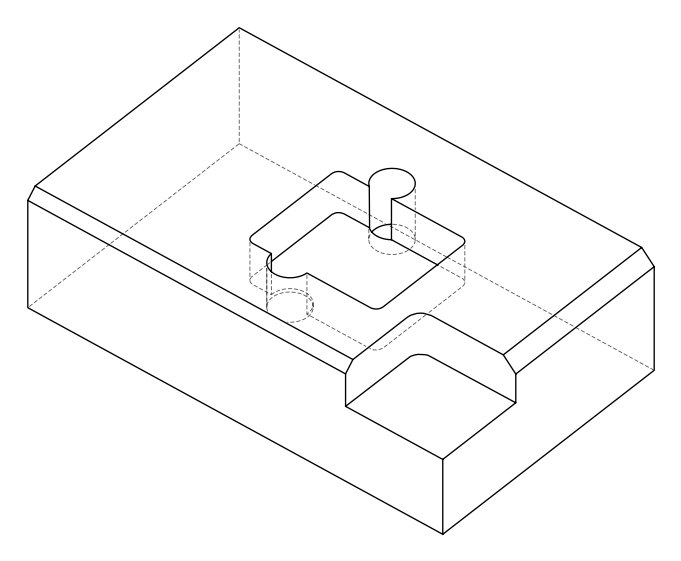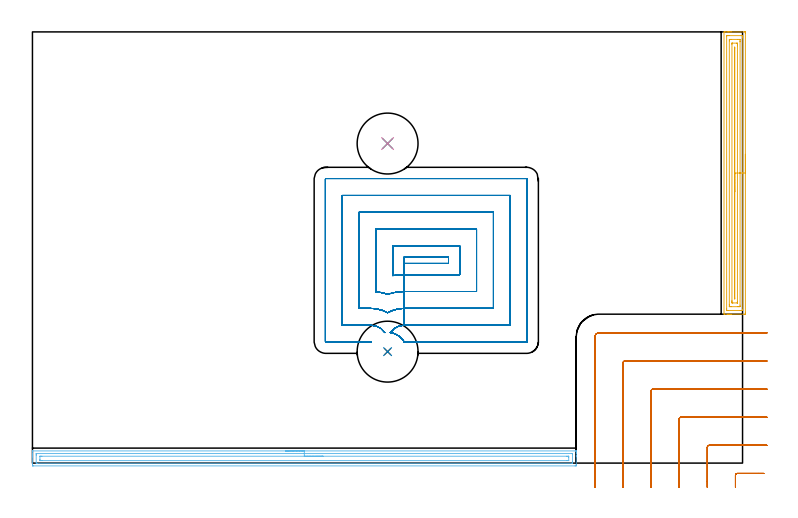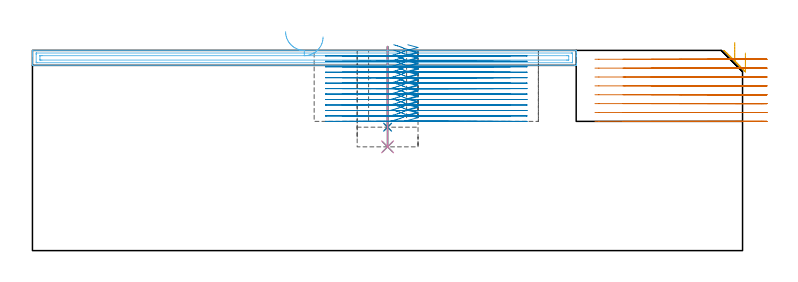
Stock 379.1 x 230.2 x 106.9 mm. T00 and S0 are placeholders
(PLAN: 8 operations, 6 tool changes, 61.9 min)
(1 INDEXABLE_INSERT_DRILL_BLIND_HOLE_FROM_SOLID | STEP1POCKET | NXT0302_013 | 0.17 min | 14097 mm3)
(2 DRILL_TO_ENLARGE_BLIND_HOLE | STEP1POCKET | UGT0301_382 | 0.17 min | 19895 mm3)
(3 INDEXABLE_INSERT_DRILL_BLIND_HOLE_FROM_SOLID_1 | STEP1POCKET_1 | NXT0302_013 | 0.22 min | 17728 mm3)
(4 DRILL_TO_ENLARGE_BLIND_HOLE_1 | STEP1POCKET_1 | UGT0301_382 | 0.22 min | 24968 mm3)
(5 AREA_MILL | FG_CHAMFER_SURFACE | UGT0205_001 | 6.19 min | 10203 mm3)
(6 AREA_MILL_1 | FG_CHAMFER_SURFACE_1 | UGT0205_001 | 7.19 min | 9446 mm3)
(7 MILL_CORNER_NOTCH_RECTANGULAR | CORNER_NOTCH_RECTANGULAR | UGT0201_094 | Follow Part, ap 5, ae 75% | 10.68 min | 265827 mm3)
(8 MILL_RECTANGULAR_POCKET | POCKET_RECTANGULAR_STRAIGHT | NXT0201_011 | Follow Part, ap 3, ae 75% | 37.08 min | 430539 mm3)
(TOOL NXT0302_013 | Index. Insert Drill 21mm [880-D2100L25-05] | D21 PA176 FL105 Z2)
(TOOL UGT0301_382 | Twist Drill Flat Bottom 32.5 mm | D32.5 PA180 FL175 Z2)
(TOOL UGT0205_001 | Chamfer Mill 20 x 3 x 45 deg. | D20 FL50 Z2)
(TOOL UGT0201_094 | End mill 20 mm | D20 FL38 Z4)
(TOOL NXT0201_011 | ENDMILL 12mm [2P460-1200-NA 1630] | D12 FL38 Z6)
(OP 1 INDEXABLE_INSERT_DRILL_BLIND_HOLE_FROM_SOLID)
G17 G21 G94 G90
T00 M6
G54
G17 G0 G90 X189.6 Y59.5 S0 M3
G43 Z116.9 H1
G94 G81 G98 Z65.9 F250. R108.9
G80
M5
M2
(OP 2 DRILL_TO_ENLARGE_BLIND_HOLE)
G17 G21 G94 G90
T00 M6
G54
G17 G0 G90 X189.6 Y59.5 S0 M3
G43 Z116.9 H0
G94 G81 G98 Z65.9 F250. R108.9
G80
M5
M2
(OP 3 INDEXABLE_INSERT_DRILL_BLIND_HOLE_FROM_SOLID_1)
G17 G21 G94 G90
T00 M6
G54
G17 G0 G90 X189.6 Y170.6 S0 M3
G43 Z116.9 H1
G94 G81 G98 Z55.4 F250. R108.9
G80
M5
M2
(OP 4 DRILL_TO_ENLARGE_BLIND_HOLE_1)
G17 G21 G94 G90
T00 M6
G54
G17 G0 G90 X189.6 Y170.6 S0 M3
G43 Z116.9 H0
G94 G81 G98 Z55.4 F250. R108.9
G80
M5
M2
(OP 5 AREA_MILL)
G17 G21 G94 G90
T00 M6
G54
G17 G0 G90 X380.6 Y164.85 S1061 M3
G43 Z116.9 H0
Z105.5
G94 G1 Y164.812 Z104.628 F250.
Y164.698 Z103.764
Y164.509 Z102.912
Y164.247 Z102.08
Y163.913 Z101.274
Y163.51 Z100.5
Y163.042 Z99.764
Y162.51 Z99.072
Y161.921 Z98.429
Y161.278 Z97.84
Y160.586 Z97.309
Y159.85 Z96.84
Y159.076 Z96.437
Y158.27 Z96.103
Y157.438 Z95.841
Y156.587 Z95.652
Y155.722 Z95.538
Y154.85 Z95.5
Y80.535
X380.599 Y80.074 Z95.501
X380.595 Y79.65 Z95.503
X380.591 Y79.51 Z95.506
X380.177 Y79.5 Z95.92
X373.141 Z102.953
X372.516 Z103.581
X372.262 Z103.835
X371.636 Z104.46
X371.382 Z104.714
X370.873 Z105.226
X369.443 Y79.501 Z106.655
X369.206 Y79.51 Z106.893
X369.2 Y79.629 Z106.9
Y230.071
X369.206 Y230.19 Z106.892
X369.445 Y230.2 Z106.654
X370.132 Z105.967
X370.873 Z105.226
X371.382 Z104.714
X371.636 Z104.46
X372.262 Z103.835
X372.516 Z103.581
X373.141 Z102.953
X380.177 Z95.92
X380.492 Y230.197 Z95.604
X380.592 Y230.19 Z95.505
X380.599 Y230.089 Z95.499
X380.6 Y229.626 Z95.5
Y154.85
X379.186 Z96.914
X379.185 Y81.854 Z96.915
X379.184 Y81.66 Z96.916
X379.181 Y81.563 Z96.919
X379.179 Y81.523 Z96.921
X379.117 Y81.51 Z96.983
X378.765 Y81.502 Z97.335
X378.418 Y81.501 Z97.682
X377.888 Y81.5 Z98.212
X371.382 Y81.501 Z104.718
X370.849 Y81.503 Z105.251
X370.692 Y81.51 Z105.408
X370.621 Y81.52 Z105.479
X370.616 Y81.739 Z105.484
X370.615 Y81.854 Z105.485
X370.614 Y82.632 Z105.486
X370.615 Y227.846 Z105.485
X370.616 Y228.04 Z105.484
X370.619 Y228.137 Z105.481
X370.621 Y228.177 Z105.479
X370.683 Y228.19 Z105.417
X371.035 Y228.198 Z105.065
X371.382 Y228.199 Z104.718
X371.912 Y228.2 Z104.188
X378.418 Y228.199 Z97.682
X378.951 Y228.197 Z97.149
X379.108 Y228.19 Z96.992
X379.179 Y228.18 Z96.921
X379.184 Y227.961 Z96.916
X379.185 Y227.846 Z96.915
X379.186 Y227.068 Z96.914
Y154.85
X377.772 Z98.328
X377.771 Y84.29 Z98.329
X377.766 Y83.635 Z98.334
X377.765 Y83.525 Z98.335
X377.663 Y83.509 Z98.437
X377.538 Y83.505 Z98.562
X376.792 Y83.5 Z99.308
X376.659 Z99.441
X373.274 Z102.826
X372.394 Z103.706
X372.262 Y83.502 Z103.838
X372.129 Y83.506 Z103.971
X372.045 Y83.51 Z104.055
X372.035 Y83.558 Z104.065
X372.033 Y83.635 Z104.067
X372.03 Y83.869 Z104.07
X372.029 Y84.525 Z104.071
X372.028 Y84.761 Z104.072
X372.029 Y225.41 Z104.071
X372.034 Y226.065 Z104.066
X372.035 Y226.175 Z104.065
X372.137 Y226.191 Z103.963
X372.262 Y226.195 Z103.838
X373.008 Y226.2 Z103.092
X373.141 Z102.959
X376.526 Z99.574
X377.406 Z98.694
X377.538 Y226.198 Z98.562
X377.671 Y226.194 Z98.429
X377.755 Y226.19 Z98.345
X377.765 Y226.142 Z98.335
X377.767 Y226.065 Z98.333
X377.77 Y225.831 Z98.33
X377.771 Y225.175 Z98.329
Y224.939
X377.772 Y154.85 Z98.328
X376.357 Z99.743
Y86.305
X376.354 Y85.724 Z99.746
X376.35 Y85.527 Z99.75
X376.346 Y85.509 Z99.754
X376.326 Y85.506 Z99.774
X376.276 Y85.503 Z99.824
X376.177 Y85.501 Z99.923
X373.936 Y85.5 Z102.164
X373.608 Y85.506 Z102.492
X373.451 Y85.51 Z102.649
X373.449 Y85.6 Z102.651
X373.444 Y85.998 Z102.656
X373.443 Y86.305 Z102.657
Y86.89
Y223.395
X373.446 Y223.976 Z102.654
X373.45 Y224.173 Z102.65
X373.454 Y224.191 Z102.646
X373.474 Y224.194 Z102.626
X373.523 Y224.197 Z102.577
X373.623 Y224.199 Z102.477
X375.864 Y224.2 Z100.236
X376.191 Y224.194 Z99.909
X376.349 Y224.19 Z99.751
X376.351 Y224.1 Z99.749
X376.356 Y223.702 Z99.744
X376.357 Y223.395 Z99.743
Y222.81
Y154.85
X374.943 Z101.157
X374.942 Y88.086 Z101.158
X374.941 Y88.044 Z101.159
X374.9 Y87.589 Z101.2
X374.86 Y88.086 Z101.24
X374.858 Y88.128 Z101.242
Y221.614
X374.859 Y221.656 Z101.241
X374.9 Y222.111 Z101.2
X374.94 Y221.614 Z101.16
X374.942 Y221.572 Z101.158
X374.943 Y154.85 Z101.157
Y153.978 Z101.195
Y153.114 Z101.309
Y152.262 Z101.498
Y151.43 Z101.76
Y150.624 Z102.094
Y149.85 Z102.497
Y149.114 Z102.965
Y148.422 Z103.496
Y147.779 Z104.086
Y147.19 Z104.729
Y146.658 Z105.421
Y146.19 Z106.157
Y145.787 Z106.931
Y145.453 Z107.737
Y145.191 Z108.569
Y145.002 Z109.42
Y144.888 Z110.285
Y144.85 Z111.157
G0 Z116.9
M5
M2
(OP 6 AREA_MILL_1)
G17 G21 G94 G90
T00 M6
G54
G17 G0 G90 X135.15 Y6.5 S1061 M3
G43 Z116.9 H0
G94 G1 X135.188 Z116.028 F250.
X135.302 Z115.163
X135.491 Z114.312
X135.753 Z113.48
X136.087 Z112.674
X136.49 Z111.9
X136.958 Z111.164
X137.49 Z110.472
X138.079 Z109.829
X138.722 Z109.239
X139.414 Z108.708
X140.15 Z108.24
X140.924 Z107.837
X141.73 Z107.503
X142.562 Z107.241
X143.414 Z107.052
X144.278 Z106.938
X145.15 Z106.9
X290.147
X290.29 Y6.505 Z106.895
X290.292 Y6.491 Z106.882
X290.3 Y6.17 Z106.57
Y5.768 Z106.168
Y5.148 Z105.543
Y3.955 Z104.352
Y3.383 Z103.777
Y-0.745 Z99.652
X290.297 Y-1.031 Z99.366
X290.291 Y-1.492 Z98.906
X290.166 Y-1.495 Z98.903
X289.697 Y-1.5 Z98.9
X0.603 Y-1.499 Z98.901
X0.134 Y-1.495 Z98.903
X0.009 Y-1.491 Z98.906
X0. Y-1.031 Z99.366
Y3.383 Z103.777
Y3.955 Z104.352
Y4.265 Z104.662
Y4.838 Z105.234
Y5.148 Z105.543
Y6.171 Z106.57
X0.008 Y6.491 Z106.882
X0.01 Y6.505 Z106.895
X0.153 Y6.5 Z106.9
X145.15
Y5.086 Z105.486
X287.913 Y5.085 Z105.485
X287.977
X288.287 Y5.079 Z105.479
X288.292 Y4.979 Z105.379
X288.298 Y4.766 Z105.166
X288.3 Y0.735 Z101.135
X288.299 Y0.352 Z100.752
X288.292 Y-0.032 Z100.368
X288.29 Y-0.078 Z100.322
X288.274 Y-0.08 Z100.32
X288.223 Y-0.083 Z100.317
X288.12 Y-0.085 Z100.315
X2.387
X2.323
X2.013 Y-0.079 Z100.321
X2.008 Y0.021 Z100.421
X2.001 Y0.234 Z100.634
X2. Y4.265 Z104.665
X2.001 Y4.648 Z105.048
X2.008 Y5.032 Z105.432
X2.01 Y5.077 Z105.477
X2.026 Y5.08 Z105.48
X2.077 Y5.083 Z105.483
X2.18 Y5.085 Z105.485
X145.15 Y5.086 Z105.486
Y3.671 Z104.071
X285.236
X285.837 Y3.67 Z104.07
X286.128 Y3.668 Z104.068
X286.224 Y3.664 Z104.064
X286.29 Y3.66 Z104.06
X286.294 Y3.553 Z103.953
X286.298 Y3.383 Z103.783
X286.3 Y3.213 Z103.613
X286.299 Y1.448 Z101.848
X286.296 Y1.391 Z101.791
X286.29 Y1.347 Z101.747
X286.285 Y1.335 Z101.735
X286.273 Y1.334 Z101.734
X286.128 Y1.331 Z101.731
X285.528 Y1.329 Z101.729
X285.236 Y1.328 Z101.728
X5.064 Y1.329 Z101.729
X4.463 Y1.33 Z101.73
X4.172 Y1.332 Z101.732
X4.076 Y1.336 Z101.736
X4.01 Y1.34 Z101.74
X4.006 Y1.447 Z101.847
X4.002 Y1.617 Z102.017
X4. Y1.787 Z102.187
X4.001 Y3.552 Z103.952
X4.004 Y3.609 Z104.009
X4.01 Y3.653 Z104.053
X4.015 Y3.665 Z104.065
X4.027 Y3.666 Z104.066
X4.172 Y3.669 Z104.069
X4.773 Y3.671 Z104.071
X5.064
X145.15
X146.022 Z104.11
X146.886 Z104.223
X147.738 Z104.412
X148.57 Z104.675
X149.376 Z105.008
X150.15 Z105.411
X150.886 Z105.88
X151.578 Z106.411
X152.221 Z107.
X152.81 Z107.644
X153.342 Z108.336
X153.81 Z109.071
X154.213 Z109.845
X154.547 Z110.651
X154.809 Z111.483
X154.998 Z112.335
X155.112 Z113.2
X155.15 Z114.071
G0 Z116.9
M5
M2
(OP 7 MILL_CORNER_NOTCH_RECTANGULAR)
G17 G21 G94 G90
T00 M6
G54
G17 G0 G90 X390.452 Y-5.5 S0 M3
G43 Z116.9 H0
Z102.162
G94 G1 X387.452 F250.
X376.294 F500.
G3 X375.3 Y-6.494 R1.
G1 Y-10.
Y-13. F250.
G0 Z116.9
X392.1 Y9.5
Z102.162
G1 X389.1
X361.294 F500.
G3 X360.3 Y8.506 R1.
G1 Y-10.
Y-13. F250.
G0 Z116.9
X392.1 Y24.5
Z102.162
G1 X389.1
X346.295 F500.
G3 X345.3 Y23.505 R1.
G1 Y-10.
Y-13. F250.
G0 Z116.9
X392.1 Y39.5
Z102.162
G1 X389.1
X331.295 F500.
G3 X330.3 Y38.505 R1.
G1 Y-10.
Y-13. F250.
G0 Z116.9
X392.1 Y54.5
Z102.162
G1 X389.1
X316.295 F500.
G3 X315.3 Y53.505 R1.
G1 Y-10.
Y-13. F250.
G0 Z116.9
X392.1 Y69.5
Z102.162
G1 X389.1
X302.4 F500.
G3 X300.3 Y67.4 R2.1
G1 Y-10.
Y-13. F250.
G0 Z116.9
X390.452 Y-5.5
Z97.425
G1 X387.452
X376.294 F500.
G3 X375.3 Y-6.494 R1.
G1 Y-10.
Y-13. F250.
G0 Z116.9
X392.1 Y9.5
Z97.425
G1 X389.1
X361.294 F500.
G3 X360.3 Y8.506 R1.
G1 Y-10.
Y-13. F250.
G0 Z116.9
X392.1 Y24.5
Z97.425
G1 X389.1
X346.295 F500.
G3 X345.3 Y23.505 R1.
G1 Y-10.
Y-13. F250.
G0 Z116.9
X392.1 Y39.5
Z97.425
G1 X389.1
X331.295 F500.
G3 X330.3 Y38.505 R1.
G1 Y-10.
Y-13. F250.
G0 Z116.9
X392.1 Y54.5
Z97.425
G1 X389.1
X316.295 F500.
G3 X315.3 Y53.505 R1.
G1 Y-10.
Y-13. F250.
G0 Z116.9
X392.1 Y69.5
Z97.425
G1 X389.1
X302.4 F500.
G3 X300.3 Y67.4 R2.1
G1 Y-10.
Y-13. F250.
G0 Z116.9
X390.452 Y-5.5
Z92.687
G1 X387.452
X376.294 F500.
G3 X375.3 Y-6.494 R1.
G1 Y-10.
Y-13. F250.
G0 Z116.9
X392.1 Y9.5
Z92.687
G1 X389.1
X361.294 F500.
G3 X360.3 Y8.506 R1.
G1 Y-10.
Y-13. F250.
G0 Z116.9
X392.1 Y24.5
Z92.687
G1 X389.1
X346.295 F500.
G3 X345.3 Y23.505 R1.
G1 Y-10.
Y-13. F250.
G0 Z116.9
X392.1 Y39.5
Z92.687
G1 X389.1
X331.295 F500.
G3 X330.3 Y38.505 R1.
G1 Y-10.
Y-13. F250.
G0 Z116.9
X392.1 Y54.5
Z92.687
G1 X389.1
X316.295 F500.
G3 X315.3 Y53.505 R1.
G1 Y-10.
Y-13. F250.
G0 Z116.9
X392.1 Y69.5
Z92.687
G1 X389.1
X302.4 F500.
G3 X300.3 Y67.4 R2.1
G1 Y-10.
Y-13. F250.
G0 Z116.9
X390.452 Y-5.5
Z87.95
G1 X387.452
X376.294 F500.
G3 X375.3 Y-6.494 R1.
G1 Y-10.
Y-13. F250.
G0 Z116.9
X392.1 Y9.5
Z87.95
G1 X389.1
X361.294 F500.
G3 X360.3 Y8.506 R1.
G1 Y-10.
Y-13. F250.
G0 Z116.9
X392.1 Y24.5
Z87.95
G1 X389.1
X346.295 F500.
G3 X345.3 Y23.505 R1.
G1 Y-10.
Y-13. F250.
G0 Z116.9
X392.1 Y39.5
Z87.95
G1 X389.1
X331.295 F500.
G3 X330.3 Y38.505 R1.
G1 Y-10.
Y-13. F250.
G0 Z116.9
X392.1 Y54.5
Z87.95
G1 X389.1
X316.295 F500.
G3 X315.3 Y53.505 R1.
G1 Y-10.
Y-13. F250.
G0 Z116.9
X392.1 Y69.5
Z87.95
G1 X389.1
X302.4 F500.
G3 X300.3 Y67.4 R2.1
G1 Y-10.
Y-13. F250.
G0 Z116.9
X390.452 Y-5.5
Z83.212
G1 X387.452
X376.294 F500.
G3 X375.3 Y-6.494 R1.
G1 Y-10.
Y-13. F250.
G0 Z116.9
X392.1 Y9.5
Z83.212
G1 X389.1
X361.294 F500.
G3 X360.3 Y8.506 R1.
G1 Y-10.
Y-13. F250.
G0 Z116.9
X392.1 Y24.5
Z83.212
G1 X389.1
X346.295 F500.
G3 X345.3 Y23.505 R1.
G1 Y-10.
Y-13. F250.
G0 Z116.9
X392.1 Y39.5
Z83.212
G1 X389.1
X331.295 F500.
G3 X330.3 Y38.505 R1.
G1 Y-10.
Y-13. F250.
G0 Z116.9
X392.1 Y54.5
Z83.212
G1 X389.1
X316.295 F500.
G3 X315.3 Y53.505 R1.
G1 Y-10.
Y-13. F250.
G0 Z116.9
X392.1 Y69.5
Z83.212
G1 X389.1
X302.4 F500.
G3 X300.3 Y67.4 R2.1
G1 Y-10.
Y-13. F250.
G0 Z116.9
X390.452 Y-5.5
Z78.475
G1 X387.452
X376.294 F500.
G3 X375.3 Y-6.494 R1.
G1 Y-10.
Y-13. F250.
G0 Z116.9
X392.1 Y9.5
Z78.475
G1 X389.1
X361.294 F500.
G3 X360.3 Y8.506 R1.
G1 Y-10.
Y-13. F250.
G0 Z116.9
X392.1 Y24.5
Z78.475
G1 X389.1
X346.295 F500.
G3 X345.3 Y23.505 R1.
G1 Y-10.
Y-13. F250.
G0 Z116.9
X392.1 Y39.5
Z78.475
G1 X389.1
X331.295 F500.
G3 X330.3 Y38.505 R1.
G1 Y-10.
Y-13. F250.
G0 Z116.9
X392.1 Y54.5
Z78.475
G1 X389.1
X316.295 F500.
G3 X315.3 Y53.505 R1.
G1 Y-10.
Y-13. F250.
G0 Z116.9
X392.1 Y69.5
Z78.475
G1 X389.1
X302.4 F500.
G3 X300.3 Y67.4 R2.1
G1 Y-10.
Y-13. F250.
G0 Z116.9
X390.452 Y-5.5
Z73.737
G1 X387.452
X376.294 F500.
G3 X375.3 Y-6.494 R1.
G1 Y-10.
Y-13. F250.
G0 Z116.9
X392.1 Y9.5
Z73.737
G1 X389.1
X361.294 F500.
G3 X360.3 Y8.506 R1.
G1 Y-10.
Y-13. F250.
G0 Z116.9
X392.1 Y24.5
Z73.737
G1 X389.1
X346.295 F500.
G3 X345.3 Y23.505 R1.
G1 Y-10.
Y-13. F250.
G0 Z116.9
X392.1 Y39.5
Z73.737
G1 X389.1
X331.295 F500.
G3 X330.3 Y38.505 R1.
G1 Y-10.
Y-13. F250.
G0 Z116.9
X392.1 Y54.5
Z73.737
G1 X389.1
X316.295 F500.
G3 X315.3 Y53.505 R1.
G1 Y-10.
Y-13. F250.
G0 Z116.9
X392.1 Y69.5
Z73.737
G1 X389.1
X302.4 F500.
G3 X300.3 Y67.4 R2.1
G1 Y-10.
Y-13. F250.
G0 Z116.9
X390.452 Y-5.5
Z69.
G1 X387.452
X376.294 F500.
G3 X375.3 Y-6.494 R1.
G1 Y-10.
Y-13. F250.
G0 Z116.9
X392.1 Y9.5
Z69.
G1 X389.1
X361.294 F500.
G3 X360.3 Y8.506 R1.
G1 Y-10.
Y-13. F250.
G0 Z116.9
X392.1 Y24.5
Z69.
G1 X389.1
X346.295 F500.
G3 X345.3 Y23.505 R1.
G1 Y-10.
Y-13. F250.
G0 Z116.9
X392.1 Y39.5
Z69.
G1 X389.1
X331.295 F500.
G3 X330.3 Y38.505 R1.
G1 Y-10.
Y-13. F250.
G0 Z116.9
X392.1 Y54.5
Z69.
G1 X389.1
X316.295 F500.
G3 X315.3 Y53.505 R1.
G1 Y-10.
Y-13. F250.
G0 Z116.9
X392.1 Y69.5
Z69.
G1 X389.1
X302.4 F500.
G3 X300.3 Y67.4 R2.1
G1 Y-10.
Y-13. F250.
G0 Z116.9
M5
M2
(OP 8 MILL_RECTANGULAR_POCKET)
G17 G21 G94 G90
T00 M6
G54
G17 G0 G90 X200.397 Y64.6 S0 M3
G43 Z116.9 H1
Z109.9
G94 G1 X205.821 Z108.447 F250.
X198.49 Z106.482
X198.264 Y64.993 Z106.361
X197.561 Y65.968 Z106.039
X196.749 Y66.854 Z105.716
X195.839 Y67.64 Z105.394
X194.843 Y68.314 Z105.072
X193.776 Y68.866 Z104.75
X192.651 Y69.291 Z104.428
X191.484 Y69.58 Z104.106
X191.036 Y69.644 Z103.985
G2 X198.49 Y73.6 R9. F500.
G1 X198.483 Y106.6
X222.1
Y109.9
X198.4
Y106.6
X198.483
X198.49 Y100.6
X228.1
Y115.9
X192.4
Y100.081
G2 X198.49 Y100.6 R36.
G1 Y91.6
X237.1
Y124.9
X183.4
Y91.466
G2 X189.602 Y90.095 R27.
X198.49 Y91.6 R27.
G1 Y82.6
X246.1
Y133.9
X174.4
Y82.6
X180.715
G2 X189.602 Y80.253 R18.
X198.49 Y82.6 R18.
G1 Y73.6
X255.1
Y142.9
X165.4
Y73.6
X180.715
G2 X188.168 Y69.645 R9.
G0 X192.889 Y69.206 Z109.9
G1 X193.862 Y68.828 Z109.62 F250.
X194.908 Y68.275 Z109.303
X195.884 Y67.605 Z108.986
X196.776 Y66.828 Z108.669
X197.573 Y65.953 Z108.352
X198.264 Y64.993 Z108.035
X198.49 Y64.6 Z107.913
X205.821 Z105.949
X198.49 Z103.985
X263.8 F500.
G3 X264.1 Y64.9 R0.3
G1 Y151.6
G3 X263.8 Y151.9 R0.3
G1 X156.7
G3 X156.4 Y151.6 R0.3
G1 Y64.9
G3 X156.7 Y64.6 R0.3
G1 X180.715
G0 X200.397 Z106.985
G1 X205.821 Z105.531 F250.
X198.49 Z103.567
X198.264 Y64.993 Z103.445
X197.561 Y65.968 Z103.123
X196.749 Y66.854 Z102.801
X195.839 Y67.64 Z102.479
X194.843 Y68.314 Z102.157
X193.776 Y68.866 Z101.835
X192.651 Y69.291 Z101.513
X191.484 Y69.58 Z101.191
X191.036 Y69.644 Z101.069
G2 X198.49 Y73.6 R9. F500.
G1 X198.483 Y106.6
X222.1
Y109.9
X198.4
Y106.6
X198.483
X198.49 Y100.6
X228.1
Y115.9
X192.4
Y100.081
G2 X198.49 Y100.6 R36.
G1 Y91.6
X237.1
Y124.9
X183.4
Y91.466
G2 X189.602 Y90.095 R27.
X198.49 Y91.6 R27.
G1 Y82.6
X246.1
Y133.9
X174.4
Y82.6
X180.715
G2 X189.602 Y80.253 R18.
X198.49 Y82.6 R18.
G1 Y73.6
X255.1
Y142.9
X165.4
Y73.6
X180.715
G2 X188.168 Y69.645 R9.
G0 X192.886 Y69.198 Z106.985
G1 X193.699 Y68.9 Z106.753 F250.
X194.785 Y68.348 Z106.426
X195.799 Y67.671 Z106.099
X196.725 Y66.878 Z105.773
X197.55 Y65.981 Z105.446
X198.264 Y64.993 Z105.119
X198.49 Y64.6 Z104.998
X205.821 Z103.034
X198.49 Z101.069
X263.8 F500.
G3 X264.1 Y64.9 R0.3
G1 Y151.6
G3 X263.8 Y151.9 R0.3
G1 X156.7
G3 X156.4 Y151.6 R0.3
G1 Y64.9
G3 X156.7 Y64.6 R0.3
G1 X180.715
G0 X200.398 Z104.069
G1 X205.821 Z102.616 F250.
X198.49 Z100.652
X198.347 Y64.849 Z100.575
X198.19 Y65.09 Z100.498
X197.943 Y65.469 Z100.376
X197.242 Y66.343 Z100.076
X196.45 Y67.135 Z99.776
X195.576 Y67.836 Z99.476
X194.631 Y68.438 Z99.176
X193.626 Y68.933 Z98.875
X192.573 Y69.316 Z98.575
X191.485 Y69.581 Z98.275
X191.037 Y69.645 Z98.154
G2 X198.49 Y73.6 R9. F500.
G1 X198.483 Y106.6
X222.1
Y109.9
X198.4
Y106.6
X198.483
X198.49 Y100.6
X228.1
Y115.9
X192.4
Y100.081
G2 X198.49 Y100.6 R36.
G1 Y91.6
X237.1
Y124.9
X183.4
Y91.466
G2 X189.603 Y90.095 R27.
X198.49 Y91.6 R27.
G1 Y82.6
X246.1
Y133.9
X174.4
Y82.6
X180.715
G2 X189.603 Y80.253 R18.
X198.49 Y82.6 R18.
G1 Y73.6
X255.1
Y142.9
X165.4
Y73.6
X180.715
G2 X188.168 Y69.646 R9.
G0 X192.887 Y69.198 Z104.069
G1 X193.313 Y69.061 Z103.949 F250.
X194.393 Y68.568 Z103.631
X195.41 Y67.953 Z103.313
X196.348 Y67.225 Z102.995
X197.196 Y66.393 Z102.676
X197.943 Y65.469 Z102.358
X198.19 Y65.09 Z102.237
X198.347 Y64.849 Z102.16
X198.49 Y64.6 Z102.083
X205.821 Z100.118
X198.49 Z98.154
X263.8 F500.
G3 X264.1 Y64.9 R0.3
G1 Y151.6
G3 X263.8 Y151.9 R0.3
G1 X156.7
G3 X156.4 Y151.6 R0.3
G1 Y64.9
G3 X156.7 Y64.6 R0.3
G1 X180.715
G0 X200.397 Z101.154
G1 X205.821 Z99.7 F250.
X198.49 Z97.736
X198.264 Y64.993 Z97.615
X197.561 Y65.968 Z97.292
X196.749 Y66.855 Z96.97
X195.839 Y67.64 Z96.648
X194.844 Y68.314 Z96.326
X193.776 Y68.867 Z96.004
X192.652 Y69.291 Z95.682
X191.485 Y69.581 Z95.36
X191.036 Y69.645 Z95.238
G2 X198.49 Y73.6 R9. F500.
G1 X198.483 Y106.6
X222.1
Y109.9
X198.4
Y106.6
X198.483
X198.49 Y100.6
X228.1
Y115.9
X192.4
Y100.081
G2 X198.49 Y100.6 R36.
G1 Y91.6
X237.1
Y124.9
X183.4
Y91.466
G2 X189.603 Y90.095 R27.
X198.49 Y91.6 R27.
G1 Y82.6
X246.1
Y133.9
X174.4
Y82.6
X180.715
G2 X189.603 Y80.253 R18.
X198.49 Y82.6 R18.
G1 Y73.6
X255.1
Y142.9
X165.4
Y73.6
X180.715
G2 X188.168 Y69.646 R9.
G0 X192.889 Y69.206 Z101.154
G1 X193.862 Y68.828 Z100.874 F250.
X194.908 Y68.275 Z100.557
X195.884 Y67.606 Z100.24
X196.776 Y66.828 Z99.923
X197.573 Y65.954 Z99.606
X198.264 Y64.993 Z99.289
X198.49 Y64.6 Z99.167
X205.821 Z97.203
X198.49 Z95.238
X263.8 F500.
G3 X264.1 Y64.9 R0.3
G1 Y151.6
G3 X263.8 Y151.9 R0.3
G1 X156.7
G3 X156.4 Y151.6 R0.3
G1 Y64.9
G3 X156.7 Y64.6 R0.3
G1 X180.715
G0 X200.397 Z98.238
G1 X205.821 Z96.785 F250.
X198.49 Z94.821
X198.264 Y64.993 Z94.699
X197.561 Y65.968 Z94.377
X196.749 Y66.854 Z94.055
X195.839 Y67.64 Z93.733
X194.843 Y68.313 Z93.411
X193.775 Y68.866 Z93.089
X192.65 Y69.29 Z92.767
X191.484 Y69.579 Z92.444
X191.035 Y69.643 Z92.323
G2 X198.49 Y73.6 R9. F500.
G1 X198.483 Y106.6
X222.1
Y109.9
X198.4
Y106.6
X198.483
X198.49 Y100.6
X228.1
Y115.9
X192.4
Y100.081
G2 X198.49 Y100.6 R36.
G1 Y91.6
X237.1
Y124.9
X183.4
Y91.466
G2 X189.602 Y90.095 R27.
X198.49 Y91.6 R27.
G1 Y82.6
X246.1
Y133.9
X174.4
Y82.6
X180.715
G2 X189.602 Y80.253 R18.
X198.49 Y82.6 R18.
G1 Y73.6
X255.1
Y142.9
X165.4
Y73.6
X180.715
G2 X188.169 Y69.644 R9.
G0 X192.885 Y69.196 Z98.238
G1 X193.643 Y68.924 Z98.023 F250.
X194.743 Y68.372 Z97.693
X195.769 Y67.692 Z97.363
X196.707 Y66.894 Z97.033
X197.543 Y65.99 Z96.703
X198.264 Y64.993 Z96.373
X198.49 Y64.6 Z96.252
X205.821 Z94.287
X198.49 Z92.323
X263.8 F500.
G3 X264.1 Y64.9 R0.3
G1 Y151.6
G3 X263.8 Y151.9 R0.3
G1 X156.7
G3 X156.4 Y151.6 R0.3
G1 Y64.9
G3 X156.7 Y64.6 R0.3
G1 X180.715
G0 X200.397 Z95.323
G1 X205.821 Z93.87 F250.
X198.49 Z91.905
X198.264 Y64.993 Z91.784
X197.561 Y65.968 Z91.462
X196.749 Y66.854 Z91.14
X195.839 Y67.64 Z90.817
X194.843 Y68.313 Z90.495
X193.775 Y68.866 Z90.173
X192.65 Y69.29 Z89.851
X191.484 Y69.579 Z89.529
X191.035 Y69.643 Z89.408
G2 X198.49 Y73.6 R9. F500.
G1 X198.483 Y106.6
X222.1
Y109.9
X198.4
Y106.6
X198.483
X198.49 Y100.6
X228.1
Y115.9
X192.4
Y100.081
G2 X198.49 Y100.6 R36.
G1 Y91.6
X237.1
Y124.9
X183.4
Y91.466
G2 X189.602 Y90.095 R27.
X198.49 Y91.6 R27.
G1 Y82.6
X246.1
Y133.9
X174.4
Y82.6
X180.715
G2 X189.602 Y80.253 R18.
X198.49 Y82.6 R18.
G1 Y73.6
X255.1
Y142.9
X165.4
Y73.6
X180.715
G2 X188.169 Y69.644 R9.
G0 X192.884 Y69.194 Z95.323
G1 X193.539 Y68.967 Z95.137 F250.
X194.665 Y68.416 Z94.801
X195.715 Y67.732 Z94.466
X196.675 Y66.925 Z94.13
X197.528 Y66.008 Z93.794
X198.264 Y64.993 Z93.458
X198.49 Y64.6 Z93.337
X205.821 Z91.372
X198.49 Z89.408
X263.8 F500.
G3 X264.1 Y64.9 R0.3
G1 Y151.6
G3 X263.8 Y151.9 R0.3
G1 X156.7
G3 X156.4 Y151.6 R0.3
G1 Y64.9
G3 X156.7 Y64.6 R0.3
G1 X180.715
G0 X200.398 Z92.408
G1 X205.821 Z90.955 F250.
X198.49 Z88.99
X198.347 Y64.849 Z88.913
X198.19 Y65.089 Z88.836
X197.943 Y65.468 Z88.715
X197.242 Y66.342 Z88.415
X196.45 Y67.135 Z88.115
X195.576 Y67.836 Z87.814
X194.631 Y68.438 Z87.514
X193.626 Y68.933 Z87.214
X192.573 Y69.315 Z86.914
X191.484 Y69.581 Z86.614
X191.036 Y69.644 Z86.492
G2 X198.49 Y73.6 R9. F500.
G1 X198.483 Y106.6
X222.1
Y109.9
X198.4
Y106.6
X198.483
X198.49 Y100.6
X228.1
Y115.9
X192.4
Y100.081
G2 X198.49 Y100.6 R36.
G1 Y91.6
X237.1
Y124.9
X183.4
Y91.466
G2 X189.603 Y90.096 R27.
X198.49 Y91.6 R27.
G1 Y82.6
X246.1
Y133.9
X174.4
Y82.6
X180.716
G2 X189.603 Y80.253 R18.
X198.49 Y82.6 R18.
G1 Y73.6
X255.1
Y142.9
X165.4
Y73.6
X180.716
G2 X188.169 Y69.644 R9.
G0 X192.891 Y69.211 Z92.408
G1 X192.925 Y69.202 Z92.398 F250.
X194.099 Y68.717 Z92.058
X195.204 Y68.09 Z91.717
X196.223 Y67.332 Z91.377
X197.141 Y66.453 Z91.037
X197.943 Y65.468 Z90.696
X198.19 Y65.089 Z90.575
X198.347 Y64.849 Z90.498
X198.49 Y64.6 Z90.421
X205.821 Z88.457
X198.49 Z86.492
X263.8 F500.
G3 X264.1 Y64.9 R0.3
G1 Y151.6
G3 X263.8 Y151.9 R0.3
G1 X156.7
G3 X156.4 Y151.6 R0.3
G1 Y64.9
G3 X156.7 Y64.6 R0.3
G1 X180.716
G0 X200.398 Z89.492
G1 X205.821 Z88.039 F250.
X198.489 Z86.075
X198.264 Y64.993 Z85.953
X197.927 Y65.491 Z85.792
X197.646 Y65.847 Z85.671
X197.365 Y66.202 Z85.549
X196.565 Y67.03 Z85.241
X195.677 Y67.763 Z84.932
X194.713 Y68.392 Z84.624
X193.684 Y68.909 Z84.315
X192.603 Y69.307 Z84.007
X191.485 Y69.582 Z83.698
X191.037 Y69.645 Z83.577
G2 X198.489 Y73.6 R9. F500.
G1 X198.483 Y106.6
X222.1
Y109.9
X198.4
Y106.6
X198.483
X198.489 Y100.6
X228.1
Y115.9
X192.4
Y100.081
G2 X198.489 Y100.6 R36.
G1 Y91.6
X237.1
Y124.9
X183.4
Y91.466
G2 X189.603 Y90.096 R27.
X198.489 Y91.6 R27.
G1 Y82.6
X246.1
Y133.9
X174.4
Y82.6
X180.716
G2 X189.603 Y80.253 R18.
X198.489 Y82.6 R18.
G1 Y73.6
X255.1
Y142.9
X165.4
Y73.6
X180.716
G2 X188.168 Y69.647 R9.
G0 X192.888 Y69.198 Z89.492
G1 X193.275 Y69.075 Z89.383 F250.
X194.423 Y68.552 Z89.045
X195.498 Y67.892 Z88.707
X196.484 Y67.104 Z88.369
X197.365 Y66.202 Z88.031
X197.646 Y65.847 Z87.91
X197.927 Y65.491 Z87.789
X198.264 Y64.993 Z87.627
X198.489 Y64.6 Z87.506
X205.821 Z85.541
X198.489 Z83.577
X263.8 F500.
G3 X264.1 Y64.9 R0.3
G1 Y151.6
G3 X263.8 Y151.9 R0.3
G1 X156.7
G3 X156.4 Y151.6 R0.3
G1 Y64.9
G3 X156.7 Y64.6 R0.3
G1 X180.716
G0 X200.397 Z86.577
G1 X205.821 Z85.124 F250.
X198.489 Z83.159
X198.138 Y65.187 Z82.976
X197.434 Y66.121 Z82.663
X196.629 Y66.968 Z82.349
X195.733 Y67.719 Z82.036
X194.758 Y68.364 Z81.723
X193.715 Y68.893 Z81.409
X192.619 Y69.3 Z81.096
X191.484 Y69.58 Z80.783
X191.035 Y69.644 Z80.662
G2 X198.489 Y73.6 R9. F500.
G1 X198.483 Y106.6
X222.1
Y109.9
X198.4
Y106.6
X198.483
X198.489 Y100.6
X228.1
Y115.9
X192.4
Y100.081
G2 X198.489 Y100.6 R36.
G1 Y91.6
X237.1
Y124.9
X183.4
Y91.466
G2 X189.602 Y90.095 R27.
X198.489 Y91.6 R27.
G1 Y82.6
X246.1
Y133.9
X174.4
Y82.6
X180.715
G2 X189.602 Y80.253 R18.
X198.489 Y82.6 R18.
G1 Y73.6
X255.1
Y142.9
X165.4
Y73.6
X180.715
G2 X188.168 Y69.645 R9.
G0 X192.885 Y69.196 Z86.577
G1 X193.283 Y69.071 Z86.465 F250.
X194.431 Y68.546 Z86.127
X195.506 Y67.884 Z85.789
X196.492 Y67.095 Z85.45
X197.374 Y66.192 Z85.112
X198.138 Y65.187 Z84.774
X198.489 Y64.6 Z84.591
X205.821 Z82.626
X198.489 Z80.662
X263.8 F500.
G3 X264.1 Y64.9 R0.3
G1 Y151.6
G3 X263.8 Y151.9 R0.3
G1 X156.7
G3 X156.4 Y151.6 R0.3
G1 Y64.9
G3 X156.7 Y64.6 R0.3
G1 X180.715
G0 X200.397 Z83.662
G1 X205.821 Z82.208 F250.
X198.49 Z80.244
X198.264 Y64.993 Z80.122
X197.561 Y65.968 Z79.8
X196.749 Y66.854 Z79.478
X195.839 Y67.64 Z79.156
X194.843 Y68.313 Z78.834
X193.776 Y68.866 Z78.512
X192.651 Y69.29 Z78.19
X191.484 Y69.58 Z77.868
X191.036 Y69.644 Z77.746
G2 X198.49 Y73.6 R9. F500.
G1 X198.483 Y106.6
X222.1
Y109.9
X198.4
Y106.6
X198.483
X198.49 Y100.6
X228.1
Y115.9
X192.4
Y100.081
G2 X198.49 Y100.6 R36.
G1 Y91.6
X237.1
Y124.9
X183.4
Y91.466
G2 X189.602 Y90.095 R27.
X198.49 Y91.6 R27.
G1 Y82.6
X246.1
Y133.9
X174.4
Y82.6
X180.715
G2 X189.602 Y80.253 R18.
X198.49 Y82.6 R18.
G1 Y73.6
X255.1
Y142.9
X165.4
Y73.6
X180.715
G2 X188.168 Y69.645 R9.
G0 X192.884 Y69.194 Z83.662
G1 X193.497 Y68.985 Z83.488 F250.
X194.633 Y68.435 Z83.15
X195.693 Y67.749 Z82.811
X196.661 Y66.938 Z82.473
X197.522 Y66.015 Z82.135
X198.264 Y64.993 Z81.796
X198.49 Y64.6 Z81.675
X205.821 Z79.711
X198.49 Z77.746
X263.8 F500.
G3 X264.1 Y64.9 R0.3
G1 Y151.6
G3 X263.8 Y151.9 R0.3
G1 X156.7
G3 X156.4 Y151.6 R0.3
G1 Y64.9
G3 X156.7 Y64.6 R0.3
G1 X180.715
G0 X200.398 Z80.746
G1 X205.821 Z79.293 F250.
X198.49 Z77.329
X198.347 Y64.848 Z77.252
X198.191 Y65.088 Z77.175
X197.944 Y65.468 Z77.054
X197.243 Y66.342 Z76.754
X196.45 Y67.134 Z76.453
X195.577 Y67.836 Z76.153
X194.632 Y68.438 Z75.853
X193.627 Y68.933 Z75.553
X192.573 Y69.316 Z75.252
X191.485 Y69.581 Z74.952
X191.037 Y69.645 Z74.831
G2 X198.49 Y73.6 R9. F500.
G1 X198.483 Y106.6
X222.1
Y109.9
X198.4
Y106.6
X198.483
X198.49 Y100.6
X228.1
Y115.9
X192.4
Y100.081
G2 X198.49 Y100.6 R36.
G1 Y91.6
X237.1
Y124.9
X183.4
Y91.466
G2 X189.603 Y90.096 R27.
X198.49 Y91.6 R27.
G1 Y82.6
X246.1
Y133.9
X174.4
Y82.6
X180.716
G2 X189.603 Y80.253 R18.
X198.49 Y82.6 R18.
G1 Y73.6
X255.1
Y142.9
X165.4
Y73.6
X180.716
G2 X188.168 Y69.646 R9.
G0 X192.887 Y69.198 Z80.746
G1 X193.314 Y69.06 Z80.626 F250.
X194.394 Y68.567 Z80.308
X195.411 Y67.952 Z79.989
X196.349 Y67.224 Z79.671
X197.197 Y66.392 Z79.353
X197.944 Y65.468 Z79.034
X198.191 Y65.088 Z78.913
X198.347 Y64.848 Z78.836
X198.49 Y64.6 Z78.76
X205.821 Z76.795
X198.49 Z74.831
X263.8 F500.
G3 X264.1 Y64.9 R0.3
G1 Y151.6
G3 X263.8 Y151.9 R0.3
G1 X156.7
G3 X156.4 Y151.6 R0.3
G1 Y64.9
G3 X156.7 Y64.6 R0.3
G1 X180.716
G0 X200.397 Z77.831
G1 X205.821 Z76.377 F250.
X198.49 Z74.413
X198.264 Y64.993 Z74.292
X197.562 Y65.968 Z73.969
X196.75 Y66.855 Z73.647
X195.84 Y67.641 Z73.325
X194.844 Y68.315 Z73.003
X193.777 Y68.868 Z72.681
X192.652 Y69.292 Z72.359
X191.485 Y69.582 Z72.037
X191.037 Y69.645 Z71.915
G2 X198.49 Y73.6 R9. F500.
G1 X198.483 Y106.6
X222.1
Y109.9
X198.4
Y106.6
X198.483
X198.49 Y100.6
X228.1
Y115.9
X192.4
Y100.081
G2 X198.49 Y100.6 R36.
G1 Y91.6
X237.1
Y124.9
X183.4
Y91.466
G2 X189.603 Y90.096 R27.
X198.49 Y91.6 R27.
G1 Y82.6
X246.1
Y133.9
X174.4
Y82.6
X180.716
G2 X189.603 Y80.253 R18.
X198.49 Y82.6 R18.
G1 Y73.6
X255.1
Y142.9
X165.4
Y73.6
X180.716
G2 X188.168 Y69.647 R9.
G0 X192.89 Y69.207 Z77.831
G1 X193.863 Y68.829 Z77.551 F250.
X194.909 Y68.276 Z77.234
X195.885 Y67.606 Z76.917
X196.777 Y66.829 Z76.6
X197.573 Y65.954 Z76.283
X198.264 Y64.993 Z75.966
X198.49 Y64.6 Z75.844
X205.821 Z73.88
X198.49 Z71.915
X263.8 F500.
G3 X264.1 Y64.9 R0.3
G1 Y151.6
G3 X263.8 Y151.9 R0.3
G1 X156.7
G3 X156.4 Y151.6 R0.3
G1 Y64.9
G3 X156.7 Y64.6 R0.3
G1 X180.716
G0 X200.405 Z74.915
G1 X205.821 Z73.464 F250.
X198.484 Z71.498
X198.091 Y65.249 Z71.295
X197.434 Y66.118 Z71.003
X196.688 Y66.911 Z70.711
X195.863 Y67.622 Z70.419
X194.967 Y68.24 Z70.128
X194.571 Y68.46 Z70.006
X194.175 Y68.68 Z69.885
X193.306 Y69.064 Z69.63
X192.405 Y69.366 Z69.376
X191.48 Y69.583 Z69.121
X191.032 Y69.646 Z69.
G2 X198.484 Y73.6 R9. F500.
G1 X198.478 Y106.6
X222.1
Y109.9
X198.4
Y106.6
X198.478
X198.484 Y100.6
X228.1
Y115.9
X192.4
Y100.082
G2 X198.484 Y100.6 R36.
G1 Y91.6
X237.1
Y124.9
X183.4
Y91.466
G2 X189.6 Y90.096 R27.
X198.484 Y91.6 R27.
G1 Y82.6
X246.1
Y133.9
X174.4
Y82.6
X180.716
G2 X189.6 Y80.255 R18.
X198.484 Y82.6 R18.
G1 Y73.6
X255.1
Y142.9
X165.4
Y73.6
X180.716
G2 X188.168 Y69.647 R9.
G0 X192.897 Y69.202 Z74.915
G1 X193.098 Y69.142 Z74.859 F250.
X194.175 Y68.68 Z74.545
X194.571 Y68.46 Z74.424
X194.967 Y68.24 Z74.302
X195.863 Y67.622 Z74.011
X196.688 Y66.911 Z73.719
X197.434 Y66.118 Z73.427
X198.091 Y65.249 Z73.135
X198.484 Y64.6 Z72.932
X205.821 Z70.966
X198.484 Z69.
X263.8 F500.
G3 X264.1 Y64.9 R0.3
G1 Y151.6
G3 X263.8 Y151.9 R0.3
G1 X156.7
G3 X156.4 Y151.6 R0.3
G1 Y64.9
G3 X156.7 Y64.6 R0.3
G1 X180.716
G0 Z116.9
M5
M2
